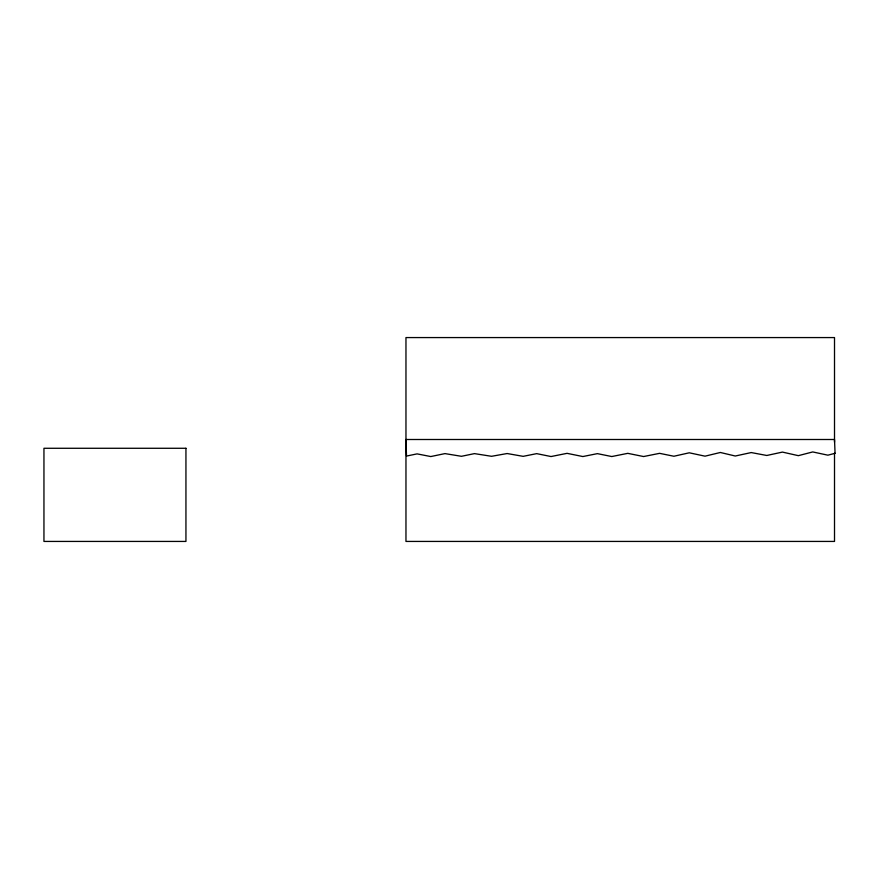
<?xml version="1.0" encoding="UTF-8"?>
<svg xmlns="http://www.w3.org/2000/svg" width="879" height="879" viewBox="0 0 879 879"><rect width="100%" height="100%" fill="white"/><g stroke="black" fill="none" stroke-linecap="round" stroke-linejoin="round"><path stroke-width="1.32" d="M834.512 442.214L834.512 337.569L405.966 337.569L405.966 541.431L834.512 541.431L834.512 453.092M835.05 453.3L827.897 455.179L812.734 451.938L798.352 455.663L782.442 452.092L766.785 455.476L751.226 452.564L735.273 456.014L720.362 452.487L705.035 456.168L689.268 452.806L673.907 456.245L659.58 453.344L643.593 456.542L627.771 453.344L611.784 456.542L597.401 453.641L582.865 456.542L567.054 453.344L551.056 456.542L536.684 453.641L523.148 456.344L507.15 453.531L491.559 456.3L474.473 453.619L461.464 456.3L444.972 453.608L430.776 456.553L417.075 453.883L406.505 456.069L405.966 439.5L834.512 439.5L835.05 453.3M185.941 448.279L43.95 448.279L43.95 541.431L185.941 541.431L185.941 448.279"/></g></svg>
